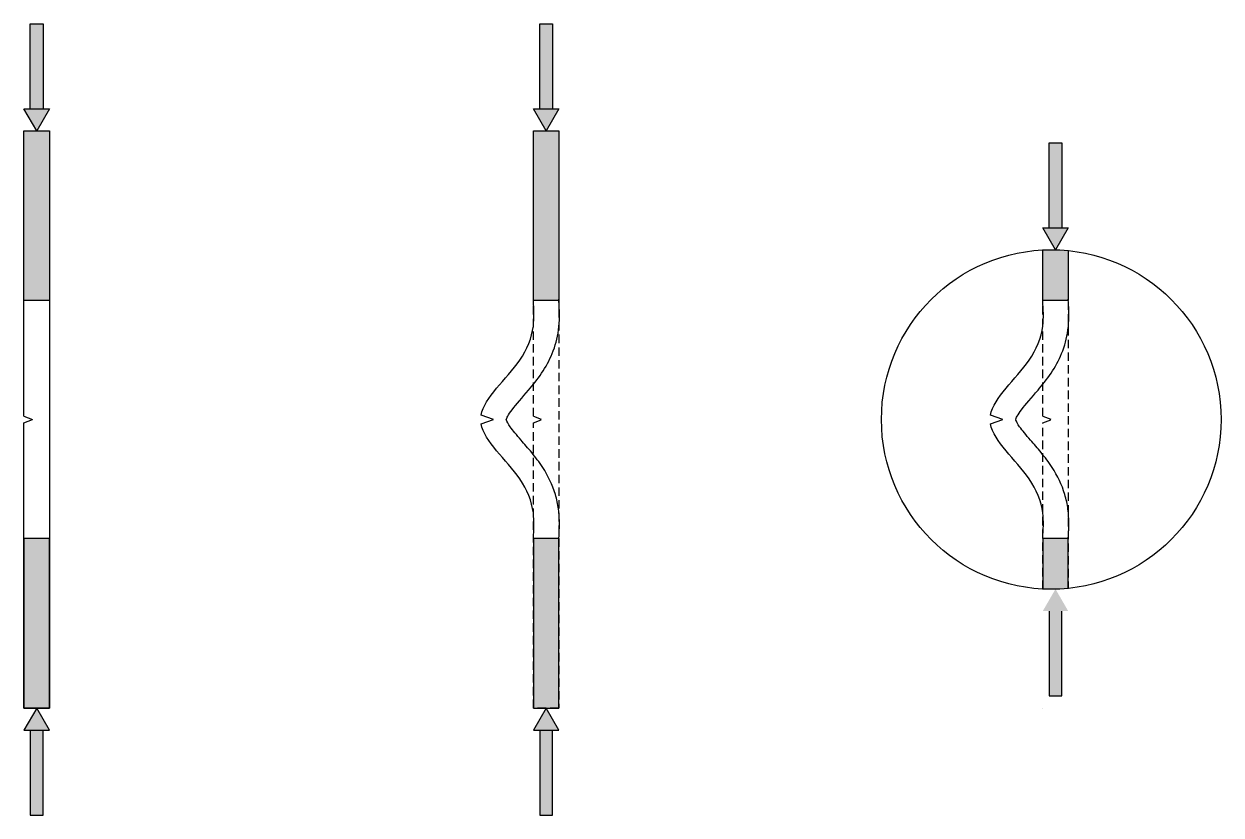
# Model space of a CAD drawing. Header units: feet. Extents: x 2508.8 to 2544.1, y 7335 to 7358.3.
import ezdxf

# ---------------------------------------------------------------- set-up
doc = ezdxf.new("R2010")
doc.units = ezdxf.units.FT
doc.header["$MEASUREMENT"] = 0
doc.linetypes.add('DASHED2', pattern=[0.375, 0.25, -0.125])
doc.layers.add('L252', color=252, linetype='Continuous')

msp = doc.modelspace()

# ---------------------------------------------------------------- hatches: boundary and pattern name
at = {"true_color": 0xef3340}
h = msp.add_hatch(color=240, dxfattribs=at)
h.dxf.hatch_style = 1
h.paths.add_polyline_path([(2509.392, 7358.256), (2509.017, 7358.256), (2509.017, 7355.756), (2509.392, 7355.756)])
h.paths.add_polyline_path([(2509.579, 7355.756), (2508.829, 7355.756), (2509.204, 7355.107)])
h = msp.add_hatch(color=240, dxfattribs=at)
h.dxf.hatch_style = 1
h.paths.add_polyline_path([(2524.392, 7358.256), (2524.017, 7358.256), (2524.017, 7355.756), (2524.392, 7355.756)])
h.paths.add_polyline_path([(2524.579, 7355.756), (2523.829, 7355.756), (2524.204, 7355.107)])
h = msp.add_hatch(color=256)
h.dxf.hatch_style = 1
h.paths.add_polyline_path([(2509.579, 7355.107), (2508.829, 7355.107), (2508.829, 7350.107), (2509.579, 7350.107)])
h.paths.add_polyline_path([(2509.579, 7343.107), (2508.829, 7343.107), (2508.829, 7338.107), (2509.579, 7338.107)])
h = msp.add_hatch(color=256)
h.dxf.hatch_style = 1
h.paths.add_polyline_path([(2524.579, 7355.107), (2523.829, 7355.107), (2523.829, 7350.107), (2524.579, 7350.107)])
h.paths.add_polyline_path([(2524.579, 7343.107), (2523.829, 7343.107), (2523.829, 7338.107), (2524.579, 7338.107)])
h = msp.add_hatch(color=240, dxfattribs=at)
h.dxf.hatch_style = 1
h.paths.add_polyline_path([(2539.392, 7354.75), (2539.017, 7354.75), (2539.017, 7352.25), (2539.392, 7352.25)])
h.paths.add_polyline_path([(2539.579, 7352.25), (2538.829, 7352.25), (2539.204, 7351.601)])
h = msp.add_hatch(color=256)
h.dxf.hatch_style = 1
edge = h.paths.add_edge_path()
edge.add_arc((2539.079, 7346.607), 5, 267.134, 275.7392)
edge.add_line((2539.579, 7341.632), (2539.579, 7343.107))
edge.add_line((2539.579, 7343.107), (2538.829, 7343.107))
edge.add_line((2538.829, 7343.107), (2538.829, 7341.613))
edge = h.paths.add_edge_path()
edge.add_arc((2539.079, 7346.607), 5, 84.2608, 92.866)
edge.add_line((2538.829, 7351.601), (2538.829, 7350.107))
edge.add_line((2538.829, 7350.107), (2539.579, 7350.107))
edge.add_line((2539.579, 7350.107), (2539.579, 7351.582))
h = msp.add_hatch(color=240, dxfattribs=at)
h.dxf.hatch_style = 1
h.paths.add_polyline_path([(2539.392, 7338.464), (2539.017, 7338.464), (2539.017, 7340.964), (2539.392, 7340.964)])
h.paths.add_polyline_path([(2539.579, 7340.964), (2538.829, 7340.964), (2539.204, 7341.613)])
h = msp.add_hatch(color=240, dxfattribs=at)
h.dxf.hatch_style = 1
h.paths.add_polyline_path([(2509.392, 7334.957), (2509.017, 7334.957), (2509.017, 7337.457), (2509.392, 7337.457)])
h.paths.add_polyline_path([(2509.579, 7337.457), (2508.829, 7337.457), (2509.204, 7338.107)])
h = msp.add_hatch(color=240, dxfattribs=at)
h.dxf.hatch_style = 1
h.paths.add_polyline_path([(2524.392, 7334.957), (2524.017, 7334.957), (2524.017, 7337.457), (2524.392, 7337.457)])
h.paths.add_polyline_path([(2524.579, 7337.457), (2523.829, 7337.457), (2524.204, 7338.107)])

# ---------------------------------------------------------------- linework, layer by layer
for p, q in [((2508.829, 7346.701), (2509.079, 7346.607)), ((2508.829, 7346.513), (2509.079, 7346.607)), ((2508.829, 7338.107), (2508.829, 7338.107)), ((2523.829, 7338.107), (2523.829, 7338.107)), ((2538.829, 7338.107), (2538.829, 7338.107))]:
    msp.add_line(p, q)
at = {"color": 4}
for p, q in [((2522.654, 7346.607), (2522.29, 7346.732)), ((2522.29, 7346.482), (2522.654, 7346.607)), ((2537.654, 7346.607), (2537.29, 7346.732)), ((2537.29, 7346.482), (2537.654, 7346.607))]:
    msp.add_line(p, q, dxfattribs=at)
at = {"color": 240, "true_color": 0xef3340}
for points in [[(2509.017, 7355.756), (2509.017, 7358.256), (2509.392, 7358.256), (2509.392, 7355.756)], [(2524.017, 7355.756), (2524.017, 7358.256), (2524.392, 7358.256), (2524.392, 7355.756)], [(2539.017, 7352.25), (2539.017, 7354.75), (2539.392, 7354.75), (2539.392, 7352.25)], [(2539.017, 7340.964), (2539.017, 7338.464), (2539.392, 7338.464), (2539.392, 7340.964)], [(2509.017, 7337.457), (2509.017, 7334.957), (2509.392, 7334.957), (2509.392, 7337.457)], [(2524.017, 7337.457), (2524.017, 7334.957), (2524.392, 7334.957), (2524.392, 7337.457)]]:
    msp.add_lwpolyline(points, dxfattribs=at)
for points in [[(2509.204, 7355.107), (2508.829, 7355.756), (2509.579, 7355.756)], [(2524.204, 7355.107), (2523.829, 7355.756), (2524.579, 7355.756)], [(2539.204, 7351.601), (2538.829, 7352.25), (2539.579, 7352.25)], [(2509.204, 7338.107), (2508.829, 7337.457), (2509.579, 7337.457)], [(2524.204, 7338.107), (2523.829, 7337.457), (2524.579, 7337.457)]]:
    msp.add_lwpolyline(points, close=True, dxfattribs=at)
for points in [[(2508.829, 7346.701), (2508.829, 7355.107), (2509.579, 7355.107), (2509.579, 7338.107), (2508.829, 7338.107), (2508.829, 7346.513)], [(2539.579, 7351.582), (2539.579, 7350.107), (2538.829, 7350.107), (2538.829, 7351.601)], [(2539.579, 7341.632), (2539.579, 7343.107), (2538.829, 7343.107), (2538.829, 7341.613)]]:
    msp.add_lwpolyline(points)
for points in [[(2509.579, 7350.107), (2508.829, 7350.107), (2508.829, 7355.107), (2509.579, 7355.107)], [(2524.579, 7350.107), (2523.829, 7350.107), (2523.829, 7355.107), (2524.579, 7355.107)], [(2508.829, 7338.107), (2509.579, 7338.107), (2509.579, 7343.107), (2508.829, 7343.107)], [(2523.829, 7338.107), (2524.579, 7338.107), (2524.579, 7343.107), (2523.829, 7343.107)]]:
    msp.add_lwpolyline(points, close=True)
msp.add_circle((2539.079, 7346.607), 5)
at = {"color": 4}
for points, knots in [([(2522.29, 7346.732), (2522.384, 7347.256), (2523.398, 7348.077), (2523.881, 7349.238), (2523.844, 7349.854), (2523.829, 7350.107)], [4.075218, 4.075218, 4.075218, 4.075218, 6.015112, 7.092146, 7.842144, 7.842144, 7.842144, 7.842144]), ([(2523.03, 7346.607), (2523.034, 7346.621), (2523.048, 7346.657), (2523.105, 7346.758), (2523.148, 7346.823), (2523.325, 7347.056), (2523.502, 7347.251), (2523.817, 7347.623), (2523.951, 7347.787), (2524.196, 7348.154), (2524.301, 7348.347), (2524.475, 7348.77), (2524.539, 7349.003), (2524.607, 7349.513), (2524.599, 7349.761), (2524.585, 7350.039), (2524.581, 7350.097), (2524.578, 7350.152)], [4.167062, 4.167062, 4.167062, 4.167062, 4.499519, 4.499519, 4.831977, 4.831977, 5.555838, 5.555838, 6.0492, 6.0492, 6.542562, 6.542562, 7.076768, 7.076768, 7.677634, 7.677634, 7.842144, 7.842144, 7.842144, 7.842144]), ([(2537.29, 7346.732), (2537.384, 7347.256), (2538.398, 7348.077), (2538.881, 7349.238), (2538.844, 7349.854), (2538.829, 7350.107)], [4.075218, 4.075218, 4.075218, 4.075218, 6.015112, 7.092146, 7.842144, 7.842144, 7.842144, 7.842144]), ([(2538.03, 7346.607), (2538.034, 7346.621), (2538.048, 7346.657), (2538.105, 7346.758), (2538.148, 7346.823), (2538.325, 7347.056), (2538.502, 7347.251), (2538.817, 7347.623), (2538.951, 7347.787), (2539.196, 7348.154), (2539.301, 7348.347), (2539.475, 7348.77), (2539.539, 7349.003), (2539.607, 7349.513), (2539.599, 7349.761), (2539.585, 7350.039), (2539.581, 7350.097), (2539.578, 7350.152)], [4.167062, 4.167062, 4.167062, 4.167062, 4.499519, 4.499519, 4.831977, 4.831977, 5.555838, 5.555838, 6.0492, 6.0492, 6.542562, 6.542562, 7.076768, 7.076768, 7.677634, 7.677634, 7.842144, 7.842144, 7.842144, 7.842144]), ([(2523.829, 7343.107), (2523.844, 7343.36), (2523.881, 7343.976), (2523.398, 7345.136), (2522.384, 7345.957), (2522.29, 7346.482)], [0, 0, 0, 0, 0.75, 1.827034, 3.766927, 3.766927, 3.766927, 3.766927]), ([(2524.578, 7343.062), (2524.587, 7343.207), (2524.597, 7343.368), (2524.597, 7343.675), (2524.591, 7343.817), (2524.552, 7344.114), (2524.52, 7344.259), (2524.392, 7344.684), (2524.264, 7344.949), (2524.003, 7345.352), (2523.891, 7345.498), (2523.673, 7345.764), (2523.565, 7345.886), (2523.338, 7346.149), (2523.225, 7346.284), (2523.088, 7346.48), (2523.051, 7346.55), (2523.034, 7346.595), (2523.032, 7346.602), (2523.03, 7346.607)], [0, 0, 0, 0, 0.431631, 0.431631, 0.761402, 0.761402, 1.091173, 1.091173, 1.750715, 1.750715, 2.167533, 2.167533, 2.58435, 2.58435, 3.129535, 3.129535, 3.566796, 3.566796, 3.675083, 3.675083, 3.675083, 3.675083]), ([(2538.829, 7343.107), (2538.844, 7343.36), (2538.881, 7343.976), (2538.398, 7345.136), (2537.384, 7345.957), (2537.29, 7346.482)], [0, 0, 0, 0, 0.75, 1.827034, 3.766927, 3.766927, 3.766927, 3.766927]), ([(2539.578, 7343.062), (2539.587, 7343.207), (2539.597, 7343.368), (2539.597, 7343.675), (2539.591, 7343.817), (2539.552, 7344.114), (2539.52, 7344.259), (2539.392, 7344.684), (2539.264, 7344.949), (2539.003, 7345.352), (2538.891, 7345.498), (2538.673, 7345.764), (2538.565, 7345.886), (2538.338, 7346.149), (2538.225, 7346.284), (2538.088, 7346.48), (2538.051, 7346.55), (2538.034, 7346.595), (2538.032, 7346.602), (2538.03, 7346.607)], [0, 0, 0, 0, 0.431631, 0.431631, 0.761402, 0.761402, 1.091173, 1.091173, 1.750715, 1.750715, 2.167533, 2.167533, 2.58435, 2.58435, 3.129535, 3.129535, 3.566796, 3.566796, 3.675083, 3.675083, 3.675083, 3.675083])]:
    msp.add_open_spline(points, degree=3, knots=knots, dxfattribs=at)
at = {"layer": 'L252', "linetype": 'DASHED2'}
for p, q in [((2523.829, 7346.701), (2524.079, 7346.607)), ((2523.829, 7346.513), (2524.079, 7346.607)), ((2538.829, 7346.701), (2539.079, 7346.607)), ((2538.829, 7346.513), (2539.079, 7346.607))]:
    msp.add_line(p, q, dxfattribs=at)
for points in [[(2523.829, 7346.701), (2523.829, 7355.107), (2524.579, 7355.107), (2524.579, 7338.107), (2523.829, 7338.107), (2523.829, 7346.513)], [(2538.829, 7346.701), (2538.829, 7351.601)], [(2539.579, 7351.582), (2539.579, 7341.632)], [(2538.829, 7341.613), (2538.829, 7346.513)]]:
    msp.add_lwpolyline(points, dxfattribs=at)

doc.saveas('drawing.dxf')
